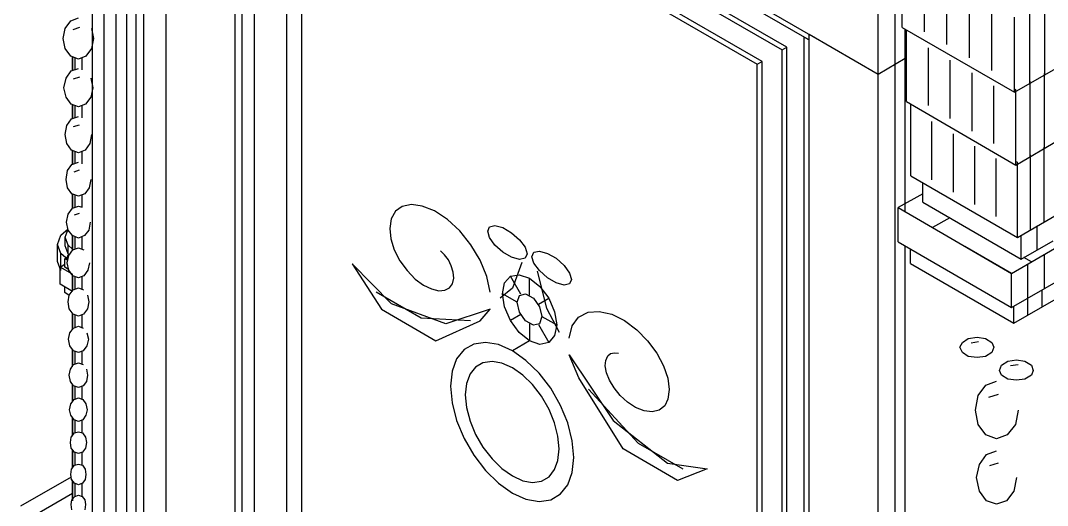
# Model space of a CAD drawing. Header units: inches. Extents: x 0.3 to 16.2, y 0.3 to 11.4.
# Drawn here: x 1.03 to 2.043, y 7.758 to 8.237 of the extents above; entities that cross this region are included whole.
import ezdxf

# ---------------------------------------------------------------- set-up
doc = ezdxf.new("R2010")
doc.units = ezdxf.units.IN
doc.header["$LTSCALE"] = 0.009843
doc.header["$MEASUREMENT"] = 0
doc.layers.add('GEOMETRY', color=7, linetype='Continuous')

msp = doc.modelspace()

# ---------------------------------------------------------------- linework, layer by layer
at = {"layer": 'GEOMETRY'}
for p, q in [((1.1732, 8.5898), (1.876, 8.1839)), ((1.1732, 7.3075), (1.1732, 8.5898)), ((1.2413, 7.2681), (1.2413, 8.5504)), ((1.2484, 8.5406), (1.8079, 8.2177)), ((1.2484, 7.2862), (1.2484, 8.5406)), ((1.2606, 7.2795), (1.2606, 8.5335)), ((1.2925, 8.4902), (1.7811, 8.2079)), ((1.2925, 8.4902), (1.7811, 8.2079)), ((1.2925, 7.2976), (1.2925, 8.4902)), ((1.7858, 8.2106), (1.2972, 8.4929)), ((1.3071, 8.4535), (1.7567, 8.1937)), ((1.3071, 8.4535), (1.7567, 8.1937)), ((1.3071, 7.3059), (1.3071, 8.4535)), ((1.7614, 8.1965), (1.3118, 8.4563)), ((1.124, 7.2642), (1.124, 8.4236)), ((1.1004, 7.5181), (1.1004, 8.3843)), ((1.1122, 7.5173), (1.1122, 8.3835)), ((1.1343, 7.5228), (1.1343, 8.389)), ((1.1437, 7.5185), (1.1437, 8.3846)), ((1.1512, 7.5197), (1.1512, 8.3858)), ((1.8996, 8.2299), (1.8996, 8.3008)), ((1.9217, 8.2256), (1.9217, 8.2831)), ((1.8929, 6.8327), (1.8929, 8.2724)), ((1.876, 8.1839), (1.876, 8.2626)), ((1.9437, 8.213), (1.9437, 8.2701)), ((1.9661, 8.2), (1.9661, 8.2575)), ((2.0406, 8.1835), (2.0406, 8.2575)), ((1.9882, 8.1874), (1.9882, 8.2445)), ((2.0256, 8.1748), (2.0256, 8.2488)), ((1.0736, 8.2291), (1.0791, 8.2366)), ((1.0791, 8.2366), (1.0866, 8.2394)), ((1.0815, 8.228), (1.0882, 8.2303)), ((2.0106, 8.1661), (2.0106, 8.2402)), ((1.0717, 8.2189), (1.0736, 8.2291)), ((1.0996, 8.2291), (1.1016, 8.2189)), ((1.8031, 8.2205), (1.8079, 8.2177)), ((1.8031, 8.2205), (1.8079, 8.2177)), ((1.8031, 6.9661), (1.8031, 8.2205)), ((1.8079, 8.2232), (1.876, 8.1839)), ((1.8079, 8.2232), (1.876, 8.1839)), ((1.8079, 6.9409), (1.8079, 8.2232)), ((1.8996, 8.2299), (2.0106, 8.1661)), ((1.9028, 8.0476), (1.9028, 8.228)), ((1.9028, 8.1996), (1.9028, 8.228)), ((1.9039, 8.1567), (1.9039, 8.2276)), ((1.0736, 8.2091), (1.0717, 8.2189)), ((1.1016, 8.2189), (1.0996, 8.2091)), ((1.7811, 8.2079), (1.7858, 8.2106)), ((1.7811, 8.2079), (1.7858, 8.2106)), ((1.7858, 7.0185), (1.7858, 8.2106)), ((1.0791, 8.2016), (1.0736, 8.2091)), ((1.0866, 8.1988), (1.0791, 8.2016)), ((1.0807, 8.1874), (1.0807, 8.2012)), ((1.0807, 8.1874), (1.0807, 8.2012)), ((1.0807, 8.1874), (1.0807, 8.2012)), ((1.0807, 8.1874), (1.0807, 8.2012)), ((1.0811, 8.1874), (1.0811, 8.2008)), ((1.0811, 8.1874), (1.0811, 8.2008)), ((1.0835, 8.1882), (1.0835, 8.2)), ((1.0941, 8.2016), (1.0866, 8.1988)), ((1.0902, 8.1882), (1.0902, 8.2004)), ((1.0902, 8.1882), (1.0902, 8.2004)), ((1.0996, 8.2091), (1.0941, 8.2016)), ((1.7811, 7.0154), (1.7811, 8.2079)), ((1.9256, 8.1528), (1.9256, 8.2098)), ((1.7567, 8.1937), (1.7614, 8.1965)), ((1.7567, 8.1937), (1.7614, 8.1965)), ((1.7567, 7.0465), (1.7567, 8.1937)), ((1.7614, 7.0492), (1.7614, 8.1965)), ((1.876, 8.1839), (1.9028, 8.1996)), ((1.876, 8.1839), (1.9028, 8.1996)), ((1.876, 8.1839), (1.9028, 8.1996)), ((1.9028, 8.0476), (1.9028, 8.1996)), ((1.9472, 8.1402), (1.9472, 8.1976)), ((2.0106, 8.1661), (2.0559, 8.1921)), ((1.0724, 8.1705), (1.0744, 8.1799)), ((1.0744, 8.1799), (1.0795, 8.187)), ((1.0795, 8.187), (1.0866, 8.1894)), ((1.0819, 8.1791), (1.0882, 8.1811)), ((1.0988, 8.1799), (1.1008, 8.1705)), ((1.876, 6.9016), (1.876, 8.1839)), ((1.9689, 8.1276), (1.9689, 8.185)), ((2.0402, 8.1106), (2.0402, 8.1846)), ((1.0744, 8.161), (1.0724, 8.1705)), ((1.1008, 8.1705), (1.0988, 8.161)), ((1.9902, 8.1154), (1.9902, 8.1724)), ((2.026, 8.1024), (2.026, 8.1768)), ((1.0795, 8.1543), (1.0744, 8.161)), ((1.0988, 8.161), (1.0937, 8.1543)), ((2.0106, 8.1693), (2.0118, 8.1685)), ((2.0106, 8.1693), (2.0118, 8.1685)), ((2.0118, 8.0941), (2.0118, 8.1685)), ((1.0866, 8.1516), (1.0795, 8.1543)), ((1.0807, 8.1398), (1.0807, 8.1539)), ((1.0807, 8.1398), (1.0807, 8.1539)), ((1.0807, 8.1398), (1.0807, 8.1535)), ((1.0807, 8.1398), (1.0807, 8.1535)), ((1.0811, 8.1402), (1.0811, 8.1535)), ((1.0811, 8.1402), (1.0811, 8.1535)), ((1.0835, 8.1409), (1.0835, 8.1528)), ((1.0937, 8.1543), (1.0866, 8.1516)), ((1.0902, 8.1406), (1.0902, 8.1528)), ((1.0902, 8.1406), (1.0902, 8.1528)), ((1.9039, 8.1567), (2.0118, 8.0941)), ((1.9083, 8.0835), (1.9083, 8.1543)), ((1.0752, 8.1331), (1.0799, 8.1398)), ((1.0799, 8.1398), (1.0866, 8.1421)), ((1.0736, 8.1244), (1.0752, 8.1331)), ((1.0819, 8.1323), (1.0878, 8.1339)), ((1.9291, 8.0795), (1.9291, 8.137)), ((1.0752, 8.1154), (1.0736, 8.1244)), ((1.0996, 8.1244), (1.098, 8.1154)), ((1.9504, 8.0673), (1.9504, 8.1248)), ((2.0118, 8.0941), (2.0543, 8.1189)), ((1.0799, 8.1087), (1.0752, 8.1154)), ((1.098, 8.1154), (1.0933, 8.1087)), ((1.9713, 8.0551), (1.9713, 8.1126)), ((2.0398, 8.0378), (2.0398, 8.1118)), ((1.0866, 8.1063), (1.0799, 8.1087)), ((1.0807, 8.0949), (1.0807, 8.1087)), ((1.0807, 8.0949), (1.0807, 8.1087)), ((1.0807, 8.0945), (1.0807, 8.1087)), ((1.0807, 8.0945), (1.0807, 8.1087)), ((1.0811, 8.0949), (1.0811, 8.1083)), ((1.0811, 8.0949), (1.0811, 8.1083)), ((1.0835, 8.0957), (1.0835, 8.1075)), ((1.0933, 8.1087), (1.0866, 8.1063)), ((1.0902, 8.0953), (1.0902, 8.1079)), ((1.0902, 8.0953), (1.0902, 8.1079)), ((1.9925, 8.0433), (1.9925, 8.1004)), ((2.0264, 8.0303), (2.0264, 8.1043)), ((1.0744, 8.0799), (1.076, 8.0886)), ((1.076, 8.0886), (1.0803, 8.0945)), ((1.0803, 8.0945), (1.0866, 8.0969)), ((1.0823, 8.0874), (1.0878, 8.0894)), ((2.0118, 8.0976), (2.0134, 8.0969)), ((2.0118, 8.0976), (2.0134, 8.0969)), ((2.0134, 8.0224), (2.0134, 8.0969)), ((1.076, 8.0717), (1.0744, 8.0799)), ((1.0988, 8.0799), (1.0972, 8.0717)), ((1.9083, 8.0835), (2.0134, 8.0224)), ((1.0803, 8.0657), (1.076, 8.0717)), ((1.0972, 8.0717), (1.0929, 8.0657)), ((1.9201, 8.0575), (1.9201, 8.0764)), ((1.0866, 8.0634), (1.0803, 8.0657)), ((1.0807, 8.0516), (1.0807, 8.0654)), ((1.0807, 8.0516), (1.0807, 8.0654)), ((1.0807, 8.0512), (1.0807, 8.0654)), ((1.0807, 8.0512), (1.0807, 8.0654)), ((1.0811, 8.0516), (1.0811, 8.0654)), ((1.0811, 8.0516), (1.0811, 8.0654)), ((1.0835, 8.0524), (1.0835, 8.0646)), ((1.0929, 8.0657), (1.0866, 8.0634)), ((1.0902, 8.0524), (1.0902, 8.0646)), ((1.0902, 8.0524), (1.0902, 8.0646)), ((1.9201, 8.0657), (1.8957, 8.052)), ((1.0764, 8.0457), (1.0807, 8.0516)), ((1.0807, 8.0516), (1.0866, 8.0535)), ((1.0866, 8.0535), (1.0902, 8.0524)), ((1.3996, 8.0484), (1.3953, 8.0409)), ((1.4063, 8.0531), (1.3996, 8.0484)), ((1.4154, 8.0551), (1.4063, 8.0531)), ((1.426, 8.0535), (1.4154, 8.0551)), ((1.4382, 8.0488), (1.426, 8.0535)), ((1.4508, 8.0402), (1.4382, 8.0488)), ((1.8957, 8.052), (2.0075, 7.987)), ((1.8957, 8.052), (2.0075, 7.987)), ((1.8957, 8.0181), (1.8957, 8.052)), ((1.9201, 8.0575), (2.0173, 8.0012)), ((1.0748, 8.0378), (1.0764, 8.0457)), ((1.0764, 8.0299), (1.0748, 8.0378)), ((1.0827, 8.0449), (1.0878, 8.0465)), ((1.0984, 8.0378), (1.0969, 8.0299)), ((1.3953, 8.0409), (1.3941, 8.0315)), ((1.463, 8.0291), (1.4508, 8.0402)), ((1.9469, 8.0421), (1.9295, 8.0323)), ((2.0134, 8.0224), (2.0528, 8.0453)), ((1.0693, 8.0248), (1.0764, 8.0311)), ((1.0736, 8.0228), (1.0764, 8.0307)), ((1.0807, 8.0244), (1.0764, 8.0299)), ((1.0969, 8.0299), (1.0925, 8.0244)), ((1.3941, 8.0315), (1.3949, 8.0213)), ((1.474, 8.0154), (1.463, 8.0291)), ((1.4906, 8.0287), (1.4925, 8.0331)), ((1.4925, 8.0224), (1.4906, 8.0287)), ((1.4925, 8.0331), (1.4976, 8.0343)), ((1.4976, 8.0343), (1.5055, 8.0323)), ((1.5055, 8.0323), (1.5142, 8.0272)), ((2.0331, 8.0102), (2.0331, 8.0339)), ((1.0661, 8.0157), (1.0693, 8.0248)), ((1.0764, 8.015), (1.0736, 8.0228)), ((1.0764, 8.015), (1.0736, 8.0228)), ((1.0736, 8.0142), (1.0736, 8.0228)), ((1.0807, 8.0094), (1.0807, 8.0248)), ((1.0807, 8.0094), (1.0807, 8.0248)), ((1.0866, 8.022), (1.0807, 8.0244)), ((1.0807, 8.0098), (1.0807, 8.0244)), ((1.0807, 8.0098), (1.0807, 8.0244)), ((1.0811, 8.0102), (1.0811, 8.024)), ((1.0811, 8.0106), (1.0811, 8.024)), ((1.0835, 8.011), (1.0835, 8.0232)), ((1.0925, 8.0244), (1.0866, 8.022)), ((1.0902, 8.011), (1.0902, 8.0236)), ((1.0902, 8.011), (1.0902, 8.0236)), ((1.3949, 8.0213), (1.3984, 8.0102)), ((1.4976, 8.015), (1.4925, 8.0224)), ((1.5142, 8.0272), (1.522, 8.0201)), ((1.522, 8.0201), (1.5276, 8.013)), ((1.8957, 8.0181), (2.0075, 7.9535)), ((2.0173, 8.0012), (2.0173, 8.0248)), ((2.0173, 8.0012), (2.0488, 8.0193)), ((1.0693, 8.0067), (1.0661, 8.0157)), ((1.0693, 8.0067), (1.0661, 8.0157)), ((1.0661, 7.9988), (1.0661, 8.0157)), ((1.0764, 8.0063), (1.0736, 8.0142)), ((1.0807, 8.011), (1.0764, 8.015)), ((1.0764, 8.0063), (1.0764, 8.015)), ((1.0807, 8.011), (1.0764, 8.015)), ((1.0772, 8.0047), (1.0811, 8.0102)), ((1.0811, 8.0102), (1.0866, 8.0122)), ((1.0866, 8.0122), (1.0921, 8.0102)), ((1.3984, 8.0102), (1.4039, 7.9996)), ((1.448, 8.0055), (1.4441, 8.0094)), ((1.4831, 8), (1.474, 8.0154)), ((1.5055, 8.0079), (1.4976, 8.015)), ((1.5142, 8.0031), (1.5055, 8.0079)), ((1.5276, 8.013), (1.5295, 8.0063)), ((1.5343, 8.0035), (1.5362, 8.0079)), ((1.5362, 8.0079), (1.5417, 8.0091)), ((1.5417, 8.0091), (1.5496, 8.0067)), ((1.9028, 6.8382), (1.9028, 8.0138)), ((1.9028, 6.9169), (1.9028, 8.0138)), ((1.9079, 7.9969), (1.9079, 8.011)), ((2.0075, 7.987), (1.9614, 8.0138)), ((2.0075, 7.987), (2.0563, 8.0154)), ((2.0075, 7.987), (2.0563, 8.0154)), ((1.0693, 7.9898), (1.0661, 7.9988)), ((1.0764, 8.0004), (1.0693, 8.0067)), ((1.0693, 7.9898), (1.0693, 8.0067)), ((1.0764, 8.0004), (1.0693, 8.0067)), ((1.0732, 8.0016), (1.0768, 8.0039)), ((1.076, 8), (1.0732, 8.0016)), ((1.076, 8), (1.0732, 8.0016)), ((1.0732, 7.9933), (1.0732, 8.0016)), ((1.0752, 8.0016), (1.0764, 8.0055)), ((1.0756, 7.9976), (1.0772, 8.0047)), ((1.0772, 7.9902), (1.0756, 7.9976)), ((1.0776, 8.0055), (1.0764, 8.0063)), ((1.0764, 8.0055), (1.0768, 8.0059)), ((1.0976, 7.9976), (1.0961, 7.9902)), ((1.4039, 7.9996), (1.411, 7.9898)), ((1.452, 8.0004), (1.448, 8.0055)), ((1.4547, 7.9945), (1.452, 8.0004)), ((1.4898, 7.9839), (1.4831, 8)), ((1.522, 8.0008), (1.5142, 8.0031)), ((1.5244, 7.998), (1.515, 7.9724)), ((1.5276, 8.002), (1.522, 8.0008)), ((1.5295, 8.0063), (1.5276, 8.002)), ((1.5362, 7.9972), (1.5343, 8.0035)), ((1.5417, 7.9898), (1.5362, 7.9972)), ((1.5496, 8.0067), (1.5583, 8.002)), ((1.5583, 8.002), (1.5661, 7.9949)), ((2.0272, 7.9984), (2.0197, 8.0028)), ((2.0402, 7.972), (2.0402, 8.0059)), ((1.0685, 7.9933), (1.0732, 7.9961)), ((1.0807, 7.9862), (1.0685, 7.9933)), ((1.0807, 7.9862), (1.0685, 7.9933)), ((1.0685, 7.9764), (1.0685, 7.9933)), ((1.0768, 7.9909), (1.0732, 7.9933)), ((1.0807, 7.9858), (1.0764, 7.9894)), ((1.0807, 7.9858), (1.0764, 7.9894)), ((1.0811, 7.9846), (1.0772, 7.9902)), ((1.078, 7.9878), (1.078, 7.989)), ((1.0961, 7.9902), (1.0921, 7.9846)), ((1.3957, 7.9571), (1.3567, 7.9965)), ((1.3567, 7.9965), (1.3858, 7.9516)), ((1.411, 7.9898), (1.4189, 7.9815)), ((1.4567, 7.9882), (1.4547, 7.9945)), ((1.4571, 7.9823), (1.4567, 7.9882)), ((1.5394, 7.9894), (1.5488, 7.9528)), ((1.5496, 7.9827), (1.5417, 7.9898)), ((1.5661, 7.9949), (1.5713, 7.9874)), ((1.5713, 7.9874), (1.5732, 7.9811)), ((1.9079, 7.9969), (2.0098, 7.9378)), ((2.0236, 7.9626), (2.0236, 7.9965)), ((1.0807, 7.9693), (1.0807, 7.9862)), ((1.0807, 7.9697), (1.0807, 7.9854)), ((1.0807, 7.972), (1.0807, 7.9854)), ((1.0807, 7.9701), (1.0807, 7.985)), ((1.0807, 7.9701), (1.0807, 7.985)), ((1.0866, 7.9827), (1.0811, 7.9846)), ((1.0811, 7.9705), (1.0811, 7.9846)), ((1.0835, 7.9717), (1.0835, 7.9839)), ((1.0921, 7.9846), (1.0866, 7.9827)), ((1.0902, 7.9717), (1.0902, 7.9843)), ((1.0902, 7.9717), (1.0902, 7.9843)), ((1.4189, 7.9815), (1.4272, 7.9756)), ((1.4559, 7.9768), (1.4571, 7.9823)), ((1.4929, 7.9685), (1.4898, 7.9839)), ((1.5051, 7.9669), (1.5071, 7.9776)), ((1.5071, 7.9776), (1.513, 7.9843)), ((1.513, 7.9843), (1.5217, 7.9858)), ((1.5232, 7.9665), (1.513, 7.9843)), ((1.5217, 7.9858), (1.5319, 7.9823)), ((1.5319, 7.9657), (1.5319, 7.9823)), ((1.5319, 7.9823), (1.5421, 7.974)), ((1.5583, 7.9776), (1.5496, 7.9827)), ((1.5661, 7.9756), (1.5583, 7.9776)), ((1.5732, 7.9811), (1.5713, 7.9768)), ((2.0075, 7.9535), (2.0075, 7.987)), ((2.0075, 7.9535), (2.0563, 7.9815)), ((1.0807, 7.9693), (1.0685, 7.9764)), ((1.0732, 7.9681), (1.0732, 7.9736)), ((1.0776, 7.9654), (1.0732, 7.9681)), ((1.0776, 7.9657), (1.0815, 7.9709)), ((1.0811, 7.9717), (1.0811, 7.9768)), ((1.0815, 7.9709), (1.0866, 7.9728)), ((1.0866, 7.9728), (1.0917, 7.9709)), ((1.4248, 7.9429), (1.3807, 7.9685)), ((1.4272, 7.9756), (1.435, 7.9717)), ((1.435, 7.9717), (1.4425, 7.9697)), ((1.4425, 7.9697), (1.4484, 7.9705)), ((1.4484, 7.9705), (1.4528, 7.9728)), ((1.4528, 7.9728), (1.4559, 7.9768)), ((1.515, 7.9724), (1.5028, 7.9626)), ((1.5197, 7.9587), (1.5051, 7.9669)), ((1.5071, 7.9539), (1.5051, 7.9669)), ((1.522, 7.9654), (1.528, 7.9669)), ((1.528, 7.9669), (1.5358, 7.9626)), ((1.5421, 7.974), (1.5508, 7.9626)), ((1.5713, 7.9768), (1.5661, 7.9756)), ((2.0378, 7.9539), (2.0378, 7.9709)), ((1.0764, 7.9591), (1.0776, 7.9657)), ((1.0776, 7.952), (1.0764, 7.9591)), ((1.0957, 7.9657), (1.0969, 7.9591)), ((1.0969, 7.9591), (1.0957, 7.952)), ((1.4492, 7.9374), (1.3957, 7.9571)), ((1.5197, 7.9587), (1.522, 7.9654)), ((1.522, 7.9488), (1.5197, 7.9587)), ((1.5358, 7.9626), (1.5417, 7.9539)), ((1.5406, 7.9567), (1.5508, 7.9626)), ((1.5508, 7.9626), (1.5567, 7.9492)), ((2.0098, 7.9378), (2.0516, 7.9618)), ((2.0236, 7.9461), (2.0236, 7.9626)), ((1.0815, 7.9469), (1.0776, 7.952)), ((1.0807, 7.9315), (1.0807, 7.948)), ((1.0807, 7.9315), (1.0807, 7.948)), ((1.0807, 7.9319), (1.0807, 7.9476)), ((1.0807, 7.9319), (1.0807, 7.9476)), ((1.0811, 7.9323), (1.0811, 7.9472)), ((1.0811, 7.9323), (1.0811, 7.9472)), ((1.0866, 7.9449), (1.0815, 7.9469)), ((1.0917, 7.9469), (1.0866, 7.9449)), ((1.0957, 7.952), (1.0917, 7.9469)), ((1.3858, 7.9516), (1.4394, 7.9205)), ((1.4929, 7.9516), (1.4492, 7.9374)), ((1.4831, 7.9402), (1.4929, 7.9516)), ((1.513, 7.9406), (1.5071, 7.9539)), ((1.528, 7.9402), (1.522, 7.9488)), ((1.5417, 7.9539), (1.5441, 7.9445)), ((1.5488, 7.9528), (1.561, 7.9291)), ((1.5567, 7.9492), (1.5587, 7.9362)), ((1.5803, 7.9437), (1.5898, 7.9488)), ((1.5898, 7.9488), (1.6008, 7.9496)), ((1.6008, 7.9496), (1.613, 7.9469)), ((1.613, 7.9469), (1.6256, 7.9406)), ((2.0098, 7.9378), (2.0098, 7.9547)), ((1.0835, 7.9339), (1.0835, 7.9461)), ((1.0902, 7.9339), (1.0902, 7.9465)), ((1.0902, 7.9339), (1.0902, 7.9465)), ((1.4736, 7.9402), (1.4248, 7.9429)), ((1.4394, 7.9205), (1.4831, 7.9402)), ((1.5232, 7.9465), (1.513, 7.9406)), ((1.5217, 7.9287), (1.513, 7.9406)), ((1.5358, 7.9358), (1.528, 7.9402)), ((1.5319, 7.9374), (1.5319, 7.9205)), ((1.5417, 7.9374), (1.5358, 7.9358)), ((1.5406, 7.9366), (1.5508, 7.9189)), ((1.5441, 7.9445), (1.5417, 7.9374)), ((1.5441, 7.9445), (1.5587, 7.9362)), ((1.574, 7.9354), (1.5803, 7.9437)), ((1.6256, 7.9406), (1.6378, 7.9315)), ((1.0768, 7.922), (1.0783, 7.9283)), ((1.0783, 7.9283), (1.0819, 7.9331)), ((1.0819, 7.9331), (1.0866, 7.935)), ((1.0866, 7.935), (1.0913, 7.9331)), ((1.0949, 7.9283), (1.0965, 7.922)), ((1.5319, 7.9205), (1.5217, 7.9287)), ((1.5587, 7.9362), (1.5567, 7.9256)), ((1.5709, 7.9232), (1.574, 7.9354)), ((1.6378, 7.9315), (1.6484, 7.9205)), ((1.0783, 7.9154), (1.0768, 7.922)), ((1.0965, 7.922), (1.0949, 7.9154)), ((1.4768, 7.9173), (1.4673, 7.9118)), ((1.4886, 7.9189), (1.4768, 7.9173)), ((1.5012, 7.9169), (1.4886, 7.9189)), ((1.515, 7.9106), (1.5012, 7.9169)), ((1.5319, 7.9205), (1.515, 7.9106)), ((1.5421, 7.9169), (1.5319, 7.9205)), ((1.5508, 7.9189), (1.5421, 7.9169)), ((1.5567, 7.9256), (1.5508, 7.9189)), ((1.6484, 7.9205), (1.6575, 7.9083)), ((1.9567, 7.9142), (1.9591, 7.9189)), ((1.9591, 7.9189), (1.965, 7.9228)), ((1.965, 7.9228), (1.9736, 7.924)), ((1.9677, 7.9185), (1.9752, 7.9197)), ((1.9736, 7.924), (1.9819, 7.9228)), ((1.9819, 7.9228), (1.9882, 7.9189)), ((1.9882, 7.9189), (1.9902, 7.9142)), ((1.0819, 7.9106), (1.0783, 7.9154)), ((1.0807, 7.8949), (1.0807, 7.9122)), ((1.0807, 7.8949), (1.0807, 7.9122)), ((1.0807, 7.8957), (1.0807, 7.9118)), ((1.0807, 7.8957), (1.0807, 7.9118)), ((1.0811, 7.8961), (1.0811, 7.9114)), ((1.0811, 7.8961), (1.0811, 7.9114)), ((1.0866, 7.9091), (1.0819, 7.9106)), ((1.0835, 7.8976), (1.0835, 7.9098)), ((1.0913, 7.9106), (1.0866, 7.9091)), ((1.0902, 7.8976), (1.0902, 7.9102)), ((1.0902, 7.8976), (1.0902, 7.9102)), ((1.0949, 7.9154), (1.0913, 7.9106)), ((1.4673, 7.9118), (1.4598, 7.9028)), ((1.5283, 7.9012), (1.515, 7.9106)), ((1.5709, 7.9067), (1.6146, 7.8417)), ((1.5807, 7.8839), (1.5709, 7.9067)), ((1.6091, 7.9055), (1.6118, 7.9079)), ((1.6118, 7.9079), (1.6157, 7.9087)), ((1.6157, 7.9087), (1.6197, 7.9083)), ((1.6575, 7.9083), (1.6642, 7.8957)), ((1.9591, 7.9091), (1.9567, 7.9142)), ((1.965, 7.9051), (1.9591, 7.9091)), ((1.9882, 7.9091), (1.9819, 7.9051)), ((1.9902, 7.9142), (1.9882, 7.9091)), ((1.0787, 7.8925), (1.0819, 7.8972)), ((1.0819, 7.8972), (1.0866, 7.8988)), ((1.0866, 7.8988), (1.0913, 7.8972)), ((1.4598, 7.9028), (1.4555, 7.8906)), ((1.4858, 7.8988), (1.4787, 7.8945)), ((1.4949, 7.9), (1.4858, 7.8988)), ((1.5047, 7.8984), (1.4949, 7.9)), ((1.515, 7.8937), (1.5047, 7.8984)), ((1.5413, 7.8886), (1.5283, 7.9012)), ((1.6067, 7.8957), (1.6071, 7.9012)), ((1.6071, 7.9012), (1.6091, 7.9055)), ((1.9736, 7.9039), (1.965, 7.9051)), ((1.9819, 7.9051), (1.9736, 7.9039)), ((1.9957, 7.8913), (1.9976, 7.8965)), ((1.9976, 7.8965), (2.0039, 7.9004)), ((2.0039, 7.9004), (2.0126, 7.9016)), ((2.0067, 7.8961), (2.0142, 7.8972)), ((2.0126, 7.9016), (2.0209, 7.9004)), ((2.0209, 7.9004), (2.0272, 7.8965)), ((2.0272, 7.8965), (2.0291, 7.8913)), ((1.0776, 7.8866), (1.0787, 7.8925)), ((1.0787, 7.8803), (1.0776, 7.8866)), ((1.0945, 7.8925), (1.0957, 7.8866)), ((1.0957, 7.8866), (1.0945, 7.8803)), ((1.4555, 7.8906), (1.4539, 7.8756)), ((1.4732, 7.8878), (1.4697, 7.8783)), ((1.4787, 7.8945), (1.4732, 7.8878)), ((1.5252, 7.8866), (1.515, 7.8937)), ((1.535, 7.8772), (1.5252, 7.8866)), ((1.5528, 7.8736), (1.5413, 7.8886)), ((1.6079, 7.889), (1.6067, 7.8957)), ((1.611, 7.8815), (1.6079, 7.889)), ((1.6642, 7.8957), (1.6685, 7.8835)), ((1.9976, 7.8866), (1.9957, 7.8913)), ((2.0039, 7.8827), (1.9976, 7.8866)), ((2.0272, 7.8866), (2.0209, 7.8827)), ((2.0291, 7.8913), (2.0272, 7.8866)), ((1.0819, 7.876), (1.0787, 7.8803)), ((1.0807, 7.8602), (1.0807, 7.878)), ((1.0807, 7.8602), (1.0807, 7.878)), ((1.0807, 7.8606), (1.0807, 7.8776)), ((1.0807, 7.8606), (1.0807, 7.8776)), ((1.0811, 7.861), (1.0811, 7.8772)), ((1.0811, 7.861), (1.0811, 7.8772)), ((1.0866, 7.8744), (1.0819, 7.876)), ((1.0913, 7.876), (1.0866, 7.8744)), ((1.0902, 7.8626), (1.0902, 7.8756)), ((1.0902, 7.8626), (1.0902, 7.8756)), ((1.0945, 7.8803), (1.0913, 7.876)), ((1.4539, 7.8756), (1.4555, 7.8591)), ((1.4697, 7.8783), (1.4685, 7.8673)), ((1.5437, 7.8657), (1.535, 7.8772)), ((1.6244, 7.8138), (1.5807, 7.8839)), ((1.6154, 7.874), (1.611, 7.8815)), ((1.6685, 7.8835), (1.6697, 7.8724)), ((1.9748, 7.8665), (1.9823, 7.8768)), ((1.9823, 7.8768), (1.9929, 7.8807)), ((2.0126, 7.8815), (2.0039, 7.8827)), ((2.0209, 7.8827), (2.0126, 7.8815)), ((1.0835, 7.863), (1.0835, 7.8752)), ((1.4685, 7.8673), (1.4697, 7.8547)), ((1.5512, 7.8528), (1.5437, 7.8657)), ((1.5626, 7.8567), (1.5528, 7.8736)), ((1.5902, 7.8728), (1.639, 7.8193)), ((1.6213, 7.8665), (1.6154, 7.874)), ((1.6287, 7.8598), (1.6213, 7.8665)), ((1.6697, 7.8724), (1.6685, 7.863)), ((1.972, 7.852), (1.9748, 7.8665)), ((1.9854, 7.865), (1.9949, 7.8677)), ((1.078, 7.8524), (1.0791, 7.8583)), ((1.0791, 7.8583), (1.0823, 7.8626)), ((1.0823, 7.8626), (1.0866, 7.8642)), ((1.0866, 7.8642), (1.0909, 7.8626)), ((1.0909, 7.8626), (1.0941, 7.8583)), ((1.0941, 7.8583), (1.0953, 7.8524)), ((1.4555, 7.8591), (1.4598, 7.8417)), ((1.5697, 7.8394), (1.5626, 7.8567)), ((1.6366, 7.8547), (1.6287, 7.8598)), ((1.6654, 7.8563), (1.6598, 7.852)), ((1.6685, 7.863), (1.6654, 7.8563)), ((1.0791, 7.8469), (1.078, 7.8524)), ((1.0823, 7.8425), (1.0791, 7.8469)), ((1.0941, 7.8469), (1.0909, 7.8425)), ((1.0953, 7.8524), (1.0941, 7.8469)), ((1.4697, 7.8547), (1.4732, 7.8413)), ((1.5567, 7.8394), (1.5512, 7.8528)), ((1.6449, 7.8512), (1.6366, 7.8547)), ((1.6528, 7.8504), (1.6449, 7.8512)), ((1.6598, 7.852), (1.6528, 7.8504)), ((1.9748, 7.8378), (1.972, 7.852)), ((2.0142, 7.852), (2.0114, 7.8378)), ((1.0807, 7.8264), (1.0807, 7.8449)), ((1.0807, 7.8264), (1.0807, 7.8449)), ((1.0807, 7.8272), (1.0807, 7.8445)), ((1.0807, 7.8272), (1.0807, 7.8445)), ((1.0811, 7.8276), (1.0811, 7.8441)), ((1.0811, 7.8276), (1.0811, 7.8441)), ((1.0866, 7.8409), (1.0823, 7.8425)), ((1.0835, 7.8295), (1.0835, 7.8421)), ((1.0909, 7.8425), (1.0866, 7.8409)), ((1.0902, 7.8295), (1.0902, 7.8425)), ((1.0902, 7.8295), (1.0902, 7.8425)), ((1.4598, 7.8417), (1.4673, 7.824)), ((1.4732, 7.8413), (1.4787, 7.828)), ((1.5598, 7.8264), (1.5567, 7.8394)), ((1.574, 7.8217), (1.5697, 7.8394)), ((1.6146, 7.8417), (1.6681, 7.7996)), ((1.9823, 7.8276), (1.9748, 7.8378)), ((2.0114, 7.8378), (2.0035, 7.8276)), ((1.0787, 7.8201), (1.0795, 7.8252)), ((1.0795, 7.8252), (1.0827, 7.8295)), ((1.0827, 7.8295), (1.0866, 7.8307)), ((1.0866, 7.8307), (1.0906, 7.8295)), ((1.0906, 7.8295), (1.0937, 7.8252)), ((1.0937, 7.8252), (1.0945, 7.8201)), ((1.4787, 7.828), (1.4858, 7.8154)), ((1.561, 7.8138), (1.5598, 7.8264)), ((1.9929, 7.8236), (1.9823, 7.8276)), ((2.0035, 7.8276), (1.9929, 7.8236)), ((1.0795, 7.8146), (1.0787, 7.8201)), ((1.0945, 7.8201), (1.0937, 7.8146)), ((1.4673, 7.824), (1.4768, 7.8075)), ((1.4858, 7.8154), (1.4949, 7.8039)), ((1.5756, 7.8051), (1.574, 7.8217)), ((1.639, 7.8193), (1.6831, 7.7941)), ((1.0827, 7.8106), (1.0795, 7.8146)), ((1.0807, 7.7945), (1.0807, 7.8134)), ((1.0807, 7.7945), (1.0807, 7.8134)), ((1.0807, 7.7949), (1.0807, 7.813)), ((1.0807, 7.7949), (1.0807, 7.813)), ((1.0811, 7.7953), (1.0811, 7.8126)), ((1.0811, 7.7953), (1.0811, 7.8126)), ((1.0866, 7.8091), (1.0827, 7.8106)), ((1.0835, 7.7976), (1.0835, 7.8102)), ((1.0906, 7.8106), (1.0866, 7.8091)), ((1.0902, 7.7976), (1.0902, 7.8106)), ((1.0902, 7.7976), (1.0902, 7.8106)), ((1.0937, 7.8146), (1.0906, 7.8106)), ((1.4768, 7.8075), (1.4886, 7.7925)), ((1.5598, 7.8024), (1.561, 7.8138)), ((1.574, 7.7906), (1.5756, 7.8051)), ((1.678, 7.7827), (1.6244, 7.8138)), ((1.976, 7.7984), (1.9831, 7.8083)), ((1.9831, 7.8083), (1.9929, 7.8118)), ((1.0799, 7.7937), (1.0827, 7.7976)), ((1.0827, 7.7976), (1.0866, 7.7988)), ((1.0866, 7.7988), (1.0906, 7.7976)), ((1.0906, 7.7976), (1.0933, 7.7937)), ((1.4949, 7.8039), (1.5047, 7.7945)), ((1.5047, 7.7945), (1.515, 7.787)), ((1.5567, 7.7933), (1.5598, 7.8024)), ((1.6681, 7.7996), (1.7071, 7.7941)), ((1.9732, 7.7854), (1.976, 7.7984)), ((1.9862, 7.7972), (1.9949, 7.8)), ((1.0795, 7.7858), (1.0295, 7.7571)), ((1.0791, 7.7886), (1.0799, 7.7937)), ((1.0799, 7.7835), (1.0791, 7.7886)), ((1.0933, 7.7937), (1.0941, 7.7886)), ((1.0941, 7.7886), (1.0933, 7.7835)), ((1.4886, 7.7925), (1.5012, 7.7799)), ((1.515, 7.787), (1.5252, 7.7823)), ((1.5437, 7.7819), (1.5512, 7.7862)), ((1.5512, 7.7862), (1.5567, 7.7933)), ((1.5697, 7.7783), (1.574, 7.7906)), ((1.7071, 7.7941), (1.678, 7.7827)), ((1.976, 7.772), (1.9732, 7.7854)), ((2.0126, 7.7854), (2.0098, 7.772)), ((1.0827, 7.7799), (1.0799, 7.7835)), ((1.0807, 7.7634), (1.0807, 7.7831)), ((1.0807, 7.7634), (1.0807, 7.7831)), ((1.0807, 7.7638), (1.0807, 7.7827)), ((1.0807, 7.7638), (1.0807, 7.7827)), ((1.0811, 7.7642), (1.0811, 7.7819)), ((1.0811, 7.7626), (1.0811, 7.7819)), ((1.0866, 7.7783), (1.0827, 7.7799)), ((1.0835, 7.7669), (1.0835, 7.7795)), ((1.0906, 7.7799), (1.0866, 7.7783)), ((1.0902, 7.7665), (1.0902, 7.7799)), ((1.0902, 7.7665), (1.0902, 7.7799)), ((1.0933, 7.7835), (1.0906, 7.7799)), ((1.5012, 7.7799), (1.515, 7.7701)), ((1.5252, 7.7823), (1.535, 7.7807)), ((1.535, 7.7807), (1.5437, 7.7819)), ((1.5626, 7.7693), (1.5697, 7.7783)), ((1.0807, 7.7697), (1.0441, 7.7484)), ((1.0803, 7.7634), (1.0831, 7.7669)), ((1.0831, 7.7669), (1.0866, 7.7681)), ((1.0866, 7.7681), (1.0902, 7.7669)), ((1.0902, 7.7669), (1.0929, 7.7634)), ((1.515, 7.7701), (1.5283, 7.7642)), ((1.5283, 7.7642), (1.5413, 7.7618)), ((1.5528, 7.7634), (1.5626, 7.7693)), ((1.9831, 7.7626), (1.976, 7.772)), ((2.0098, 7.772), (2.0028, 7.7626)), ((1.0795, 7.7587), (1.0803, 7.7634)), ((1.0803, 7.7535), (1.0795, 7.7587)), ((1.0929, 7.7634), (1.0937, 7.7587)), ((1.0937, 7.7587), (1.0929, 7.7535)), ((1.5413, 7.7618), (1.5528, 7.7634)), ((1.9929, 7.7591), (1.9831, 7.7626)), ((2.0028, 7.7626), (1.9929, 7.7591))]:
    msp.add_line(p, q, dxfattribs=at)

doc.saveas('drawing.dxf')
